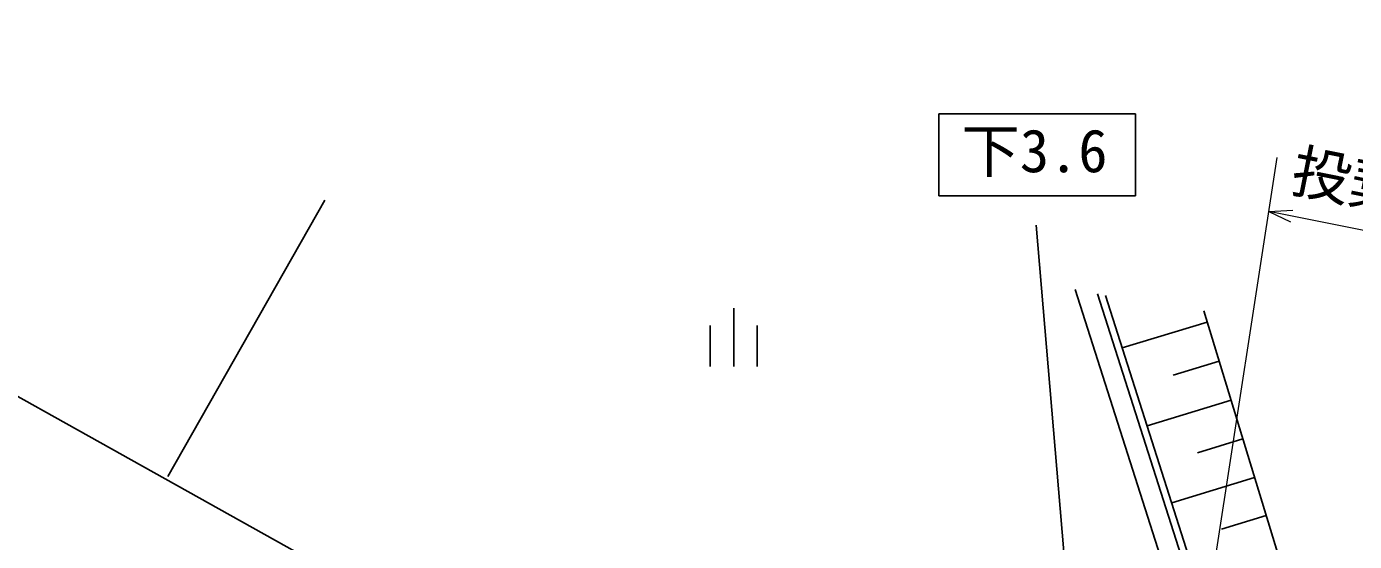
# Model space of a CAD drawing. Units: millimetres, scale not verified. Extents: x -4899410 to 5109540, y -9693800 to 6319957.
# Drawn here: x 419821 to 476508, y 346718 to 368695 of the extents above; entities that cross this region are included whole.
import ezdxf
from ezdxf.enums import TextEntityAlignment as Align

# ---------------------------------------------------------------- set-up
doc = ezdxf.new("R2010")
doc.units = ezdxf.units.MM
doc.header["$LTSCALE"] = 1000
for name, color, linetype, lineweight in [('M-BGD', 7, 'Continuous', 25), ('M-STR-HTXT', 7, 'Continuous', 13), ('M-STR-STRC', 7, 'Continuous', 25)]:
    doc.layers.add(name, color=color, linetype=linetype, lineweight=lineweight)
doc.styles.add('ＭＳ ゴシック', font='')
doc.styles.get('ＭＳ ゴシック').set_extended_font_data('MS Gothic')

msp = doc.modelspace()

# ---------------------------------------------------------------- linework, layer by layer
at = {"layer": 'M-BGD'}
for p, q in [((432559, 361291), (425859, 349487)), ((471770, 334988), (464591, 357466)), ((473761, 331577), (465541, 357284)), ((465877, 357220), (474046, 331672)), ((450008, 354182), (450008, 356682)), ((470221, 356082), (466594, 354977)), ((470075, 356561), (473377, 345731)), ((449008, 354182), (449008, 355932)), ((451008, 354182), (451008, 355932)), ((470730, 354412), (468773, 353816)), ((471240, 352742), (467658, 351650)), ((471742, 351095), (469807, 350505)), ((472244, 349447), (468707, 348369)), ((472739, 347822), (470827, 347239))]:
    msp.add_line(p, q, dxfattribs=at)
msp.add_lwpolyline([(436482, 343393), (414974, 355398), (408752, 358891)], dxfattribs=at)
msp.add_arc((261729, 1107437), 802500, 279.28179, 279.28179, dxfattribs=at)
at = {"layer": 'M-STR-HTXT'}
for p, q in [((467866, 328412), (473203, 363102)), ((472850, 360805), (473880, 360853)), ((498629, 355618), (472850, 360805)), ((472850, 360805), (473781, 360363))]:
    msp.add_line(p, q, dxfattribs=at)
for centre, radius, start, end in [((257063, 3315607), 3004350, 271.4629, 271.4629), ((257063, 3315607), 3004350, 271.5107, 271.5107), ((331509, 1116868), 804350, 272.15687, 272.15687)]:
    msp.add_arc(centre, radius, start, end, dxfattribs=at)
at = {"layer": 'M-STR-STRC'}
for p, q in [((458759, 364964), (467159, 364964)), ((458759, 361464), (458759, 364964)), ((467159, 364964), (467159, 361464)), ((467159, 361464), (458759, 361464)), ((465906, 324828), (462928, 360217))]:
    msp.add_line(p, q, dxfattribs=at)
for centre, radius, start, end in [((257060, 3315607), 3001900, 268.93747, 268.93747), ((257060, 3315607), 3001900, 269.09462, 269.09462), ((257060, 3315607), 3001900, 269.13401, 269.13401), ((257060, 3315607), 3001900, 269.22518, 269.22518), ((257060, 3315607), 3001900, 269.25247, 269.25247), ((257060, 3315607), 3001900, 269.26472, 269.26472), ((257060, 3315607), 3001900, 269.41103, 269.41103), ((257060, 3315607), 3001900, 269.50293, 269.50293), ((257060, 3315607), 3001900, 269.54279, 269.54279), ((257060, 3315607), 3001900, 269.65025, 269.65025), ((257060, 3315607), 3001900, 269.74279, 269.74279), ((257060, 3315607), 3001900, 269.81066, 269.81066), ((257060, 3315607), 3001900, 269.93147, 269.93147), ((257063, 3315607), 3001900, 270.47275, 270.47275), ((257063, 3315607), 3001900, 270.41909, 270.41909), ((257063, 3315607), 3001900, 270.50107, 270.50107), ((257063, 3315607), 3001900, 270.54215, 270.54215), ((257063, 3315607), 3001900, 270.55487, 270.55487), ((257063, 3315607), 3001900, 270.37817, 270.37817), ((257063, 3315607), 3001900, 270.34995, 270.34995), ((257063, 3315607), 3001900, 270.29649, 270.29649), ((257063, 3315607), 3001900, 270.25573, 270.25573), ((257063, 3315607), 3001900, 270.26835, 270.26835), ((257063, 3315607), 3001900, 270.21502, 270.21502), ((257063, 3315607), 3001900, 270.17436, 270.17436), ((257063, 3315607), 3001900, 270.13374, 270.13374), ((257063, 3315607), 3001900, 270.0122, 270.0122), ((257063, 3315607), 3001900, 270.62444, 270.62444), ((257063, 3315607), 3001900, 270.66567, 270.66567), ((257063, 3315607), 3001900, 270.67844, 270.67844), ((257063, 3315607), 3001900, 270.70695, 270.70695), ((257063, 3315607), 3001900, 270.78968, 270.78968), ((257063, 3315607), 3001900, 270.88547, 270.88547), ((257063, 3315607), 3001900, 270.91417, 270.91417), ((257063, 3315607), 3001900, 270.95577, 270.95577), ((257063, 3315607), 3001900, 270.99743, 270.99743), ((257063, 3315607), 3001900, 271.03915, 271.03915), ((257063, 3315607), 3001900, 271.05206, 271.05206), ((331502, 1116867), 801900, 272.8757, 272.8757), ((388138, 206047), 153587, 22.5545, 22.5545)]:
    msp.add_arc(centre, radius, start, end, dxfattribs=at)

# ---------------------------------------------------------------- texts
at = {"layer": 'M-STR-HTXT', "style": 'ＭＳ ゴシック'}
msp.add_text('投棄物防止柵\u3000L=19.5', height=1833, rotation=348.623, dxfattribs=at).set_placement((485838, 358702), align=Align.BOTTOM_CENTER)
at = {"layer": 'M-STR-STRC', "style": 'ＭＳ ゴシック'}
msp.add_text('下3.6', height=1833, dxfattribs=at).set_placement((462846, 361928), align=Align.BOTTOM_CENTER)

doc.saveas('drawing.dxf')
